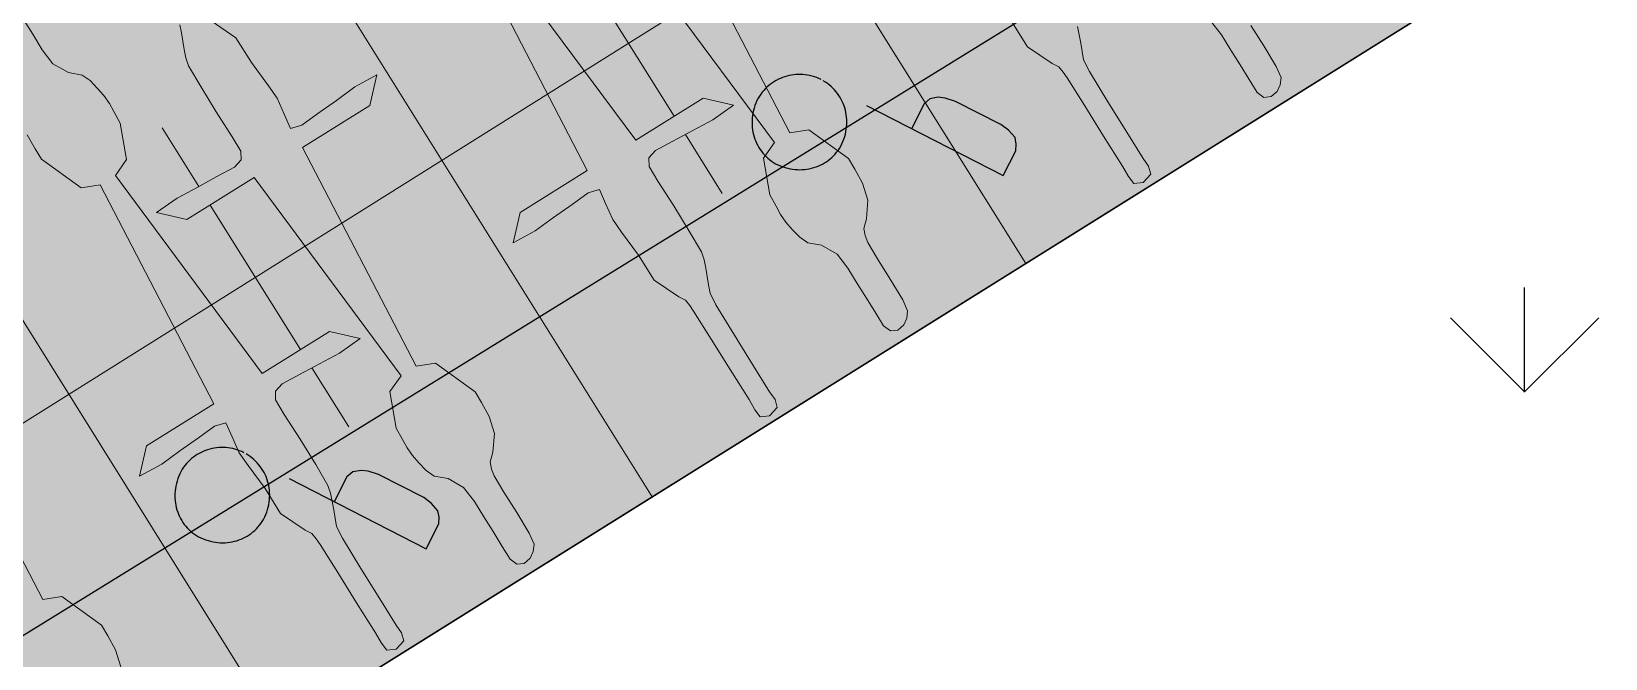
# Model space of a CAD drawing. Header units: metres. Extents: x 507649 to 508899, y 6966965 to 6967377.
# Drawn here: x 507755.558 to 507759.132, y 6967251.183 to 6967252.606 of the extents above; entities that cross this region are included whole.
import ezdxf

# ---------------------------------------------------------------- set-up
doc = ezdxf.new("R2010")
doc.units = ezdxf.units.M
doc.header["$PDMODE"] = 1
for name, color, linetype, lineweight in [('A-DETL-GENF', 252, 'Continuous', 5), ('A-FLOR', 252, 'Continuous', 5), ('S_RM_UG_PIPES', 252, 'EXIST_RISINGMAIN', 0)]:
    doc.layers.add(name, color=color, linetype=linetype, lineweight=lineweight)
for name, color, linetype in [('C_TEXT_2.5', 7, 'Continuous'), ('HATCH_LANDSCAPE', 1, 'Continuous'), ('mga2020ROAD_FURNITURE', 252, 'Continuous'), ('mga2020TOPO_GEN', 252, 'Continuous'), ('PAV_CREST SAG', 2, 'Continuous'), ('ROAD_FURNITURE', 252, 'Continuous')]:
    doc.layers.add(name, color=color, linetype=linetype)
doc.layers.add('defpoints_hatch_bdy', color=47, linetype='Continuous', plot=False)
doc.layers.add('HATCH_PAVEMENT_FOOTPATH', color=7, linetype='Continuous', true_color=0xffe8a3)
doc.styles.get("Standard").update_dxf_attribs({"font": 'ARIALN.TTF'})
doc.linetypes.add('EXIST_RISINGMAIN', pattern='A,5,-2.5,5,-2,["RM",Standard,S=2.5,R=0,X=0,Y=-1.25],-5,5,-2.5,5,-2.5', length=34.5)

# ---------------------------------------------------------------- blocks, each defined once
blk = doc.blocks.new('XD_HATCH')
at = {"layer": 'HATCH_LANDSCAPE', "ltscale": 0.5}
h = blk.add_hatch(dxfattribs=at)
h.set_pattern_fill('GRASS', color=256, scale=0.05)
h.paths.add_polyline_path([(507765.6876, 6967256.9979), (507766.7115, 6967255.4419), (507751.6164, 6967242.3217), (507748.7956, 6967245.5671), (507737.8253, 6967236.032), (507740.6461, 6967232.7866), (507736.5214, 6967229.2015), (507736.2584, 6967228.8951), (507736.0784, 6967229.1466), (507735.8162, 6967229.5596), (507735.5842, 6967229.9902), (507735.3834, 6967230.4363), (507735.2151, 6967230.8956), (507735.1947, 6967230.9601), (507735.1169, 6967231.2239), (507735.0799, 6967231.3658), (507734.9786, 6967231.8443), (507734.9118, 6967232.3289), (507734.8797, 6967232.8171), (507734.8803, 6967233.246), (507734.8828, 6967233.3062), (507734.9203, 6967233.7944), (507734.9896, 6967234.2792), (507735.0933, 6967234.7572), (507735.1745, 6967235.0486), (507735.231, 6967235.2266), (507735.4019, 6967235.6849), (507735.5476, 6967236.0122), (507735.6051, 6967236.1298), (507735.6577, 6967236.2326), (507735.8387, 6967236.5602), (507736.1023, 6967236.972), (507736.3513, 6967237.3085), (507736.3954, 6967237.3633), (507736.7158, 6967237.7327), (507737.0357, 6967238.0527), (507737.0624, 6967238.0775), (507737.2362, 6967238.2327), (507737.8116, 6967238.7328), (507738.189, 6967239.0609), (507738.5664, 6967239.3889), (507738.9437, 6967239.7169), (507739.3211, 6967240.0449), (507739.6985, 6967240.3729), (507739.8922, 6967240.5412), (507740.4538, 6967241.028), (507740.8316, 6967241.3555), (507741.2094, 6967241.683), (507741.5872, 6967242.0104), (507741.9651, 6967242.3379), (507742.3429, 6967242.6654), (507742.7207, 6967242.9929), (507743.0985, 6967243.3204), (507743.4764, 6967243.6479), (507743.8542, 6967243.9754), (507744.232, 6967244.3028), (507744.6098, 6967244.6303), (507744.9877, 6967244.9578), (507745.3655, 6967245.2853), (507745.7433, 6967245.6128), (507746.1211, 6967245.9403), (507746.499, 6967246.2678), (507746.8768, 6967246.5953), (507747.2546, 6967246.9227), (507747.6324, 6967247.2502), (507748.0103, 6967247.5777), (507748.3881, 6967247.9052), (507748.7659, 6967248.2327), (507749.1437, 6967248.5602), (507749.5216, 6967248.8877), (507749.8994, 6967249.2152), (507750.2772, 6967249.5426), (507750.655, 6967249.8701), (507750.8401, 6967250.0329), (507750.9252, 6967249.8972), (507751.8789, 6967248.3707), (507765.4483, 6967256.8484)])
at = {"layer": 'HATCH_PAVEMENT_FOOTPATH'}
h = blk.add_hatch(color=256, dxfattribs=at)
h.dxf.hatch_style = 1
h.paths.add_polyline_path([(507751.8789, 6967248.3707), (507750.8192, 6967250.0668), (507764.199, 6967258.2482), (507768.6503, 6967260.7366), (507768.8747, 6967259.5551), (507765.4333, 6967257.405), (507765.6876, 6967256.9979)])
at = {"elevation": 4.784}
blk.add_lwpolyline([(507748.3881, 6967247.9052), (507748.7659, 6967248.2327), (507749.1437, 6967248.5602), (507749.5216, 6967248.8877), (507749.8994, 6967249.2152), (507750.2772, 6967249.5426), (507750.655, 6967249.8701), (507750.8401, 6967250.0329), (507750.9252, 6967249.8972), (507751.8789, 6967248.3707), (507765.4483, 6967256.8484), (507765.4746, 6967256.8649), (507766.7115, 6967255.4419), (507751.6164, 6967242.3217)], dxfattribs=at)
at = {"layer": 'defpoints_hatch_bdy', "color": 4}
blk.add_lwpolyline([(507751.8789, 6967248.3707), (507750.8192, 6967250.0668), (507764.6279, 6967258.6941), (507765.6876, 6967256.9979)], close=True, dxfattribs=at)
blk = doc.blocks.new('BAC R BOL SMALL')
for p, q in [((-0.5458, 4.3611), (-0.7544, 4.3306)), ((-0.3356, 4.3816), (-0.5458, 4.3611)), ((-0.1241, 4.392), (-0.3356, 4.3816)), ((0.0882, 4.3922), (-0.1241, 4.392)), ((0.301, 4.3821), (0.0882, 4.3922)), ((0.5139, 4.3616), (0.301, 4.3821)), ((0.7265, 4.3305), (0.5139, 4.3616)), ((-3.2973, 2.9215), (-3.4369, 2.7554)), ((-3.1504, 3.0794), (-3.2973, 2.9215)), ((-2.9967, 3.229), (-3.1504, 3.0794)), ((-2.8365, 3.3701), (-2.9967, 3.229)), ((-2.6702, 3.5026), (-2.8365, 3.3701)), ((-2.4982, 3.6265), (-2.6702, 3.5026)), ((-2.3209, 3.7415), (-2.4982, 3.6265)), ((-2.1385, 3.8476), (-2.3209, 3.7415)), ((-1.9516, 3.9447), (-2.1385, 3.8476)), ((-1.7605, 4.0325), (-1.9516, 3.9447)), ((-1.5655, 4.1112), (-1.7605, 4.0325)), ((-1.367, 4.1804), (-1.5655, 4.1112)), ((-1.1654, 4.2401), (-1.367, 4.1804)), ((-0.9611, 4.2902), (-1.1654, 4.2401)), ((-0.7544, 4.3306), (-0.9611, 4.2902)), ((0.9385, 4.2888), (0.7265, 4.3305)), ((1.1495, 4.2362), (0.9385, 4.2888)), ((1.359, 4.1728), (1.1495, 4.2362)), ((1.5668, 4.0983), (1.359, 4.1728)), ((1.7725, 4.0127), (1.5668, 4.0983)), ((1.9756, 3.9158), (1.7725, 4.0127)), ((2.364, 3.6868), (2.1736, 3.8056)), ((2.5466, 3.5598), (2.364, 3.6868)), ((2.7214, 3.4249), (2.5466, 3.5598)), ((2.8881, 3.2825), (2.7214, 3.4249)), ((3.0465, 3.1328), (2.8881, 3.2825)), ((3.1966, 2.9762), (3.0465, 3.1328)), ((3.3382, 2.813), (3.1966, 2.9762)), ((-4.1012, 1.5325), (-4.1746, 1.3056)), ((-4.0159, 1.7589), (-4.1012, 1.5325)), ((-3.9185, 1.9844), (-4.0159, 1.7589)), ((-3.8088, 2.2087), (-3.9185, 1.9844)), ((-3.6931, 2.3988), (-3.8088, 2.2087)), ((-3.569, 2.5811), (-3.6931, 2.3988)), ((-3.4369, 2.7554), (-3.569, 2.5811)), ((3.4711, 2.6437), (3.3382, 2.813)), ((3.5951, 2.4684), (3.4711, 2.6437)), ((3.7101, 2.2875), (3.5951, 2.4684)), ((3.816, 2.1015), (3.7101, 2.2875)), ((3.9126, 1.9105), (3.816, 2.1015)), ((3.9998, 1.7149), (3.9126, 1.9105)), ((4.0773, 1.5151), (3.9998, 1.7149)), ((4.145, 1.3114), (4.0773, 1.5151)), ((6.1384, 1.5522), (18.6973, -4.9036)), ((11.43, 1.6933), (10.2659, -0.5997)), ((11.9592, 2.1519), (11.43, 1.6933)), ((12.7353, 2.293), (11.9592, 2.1519)), ((13.3703, 2.2225), (12.7353, 2.293)), ((14.3228, 1.905), (13.3703, 2.2225)), ((18.4856, -0.2117), (14.3228, 1.905)), ((-4.3679, 0.1747), (-4.3729, -0.0484)), ((-4.3519, 0.3993), (-4.3679, 0.1747)), ((-4.3247, 0.625), (-4.3519, 0.3993)), ((-4.2862, 0.8515), (-4.3247, 0.625)), ((-4.2362, 1.0785), (-4.2862, 0.8515)), ((-4.1746, 1.3056), (-4.2362, 1.0785)), ((4.2028, 1.1041), (4.145, 1.3114)), ((4.2506, 0.8936), (4.2028, 1.1041)), ((4.2881, 0.6801), (4.2506, 0.8936)), ((4.3152, 0.4641), (4.2881, 0.6801)), ((4.3318, 0.2458), (4.3152, 0.4641)), ((4.3376, 0.0256), (4.3318, 0.2458)), ((4.3327, -0.1962), (4.3376, 0.0256)), ((-4.3729, -0.0484), (-4.367, -0.2697)), ((-4.367, -0.2697), (-4.3504, -0.4889)), ((-4.3504, -0.4889), (-4.3233, -0.7057)), ((-4.3233, -0.7057), (-4.2858, -0.9197)), ((-4.2858, -0.9197), (-4.2381, -1.1305)), ((-4.2381, -1.1305), (-4.1802, -1.3379)), ((-4.1802, -1.3379), (-4.1125, -1.5415)), ((4.066, -1.5415), (4.1394, -1.3172)), ((4.1394, -1.3172), (4.201, -1.0925)), ((4.201, -1.0925), (4.251, -0.8677)), ((4.251, -0.8677), (4.2895, -0.6432)), ((4.2895, -0.6432), (4.3167, -0.4192)), ((4.3167, -0.4192), (4.3327, -0.1962)), ((19.1911, -0.7409), (18.4856, -0.2117)), ((19.7909, -1.4111), (19.1911, -0.7409)), ((19.8967, -2.0109), (19.7909, -1.4111)), ((-4.1125, -1.5415), (-4.035, -1.741)), ((-4.035, -1.741), (-3.9478, -1.936)), ((-3.9478, -1.936), (-3.8512, -2.1263)), ((-3.8512, -2.1263), (-3.7453, -2.3115)), ((-3.7453, -2.3115), (-3.6303, -2.4912)), ((-3.6303, -2.4912), (-3.5063, -2.6651)), ((-3.5063, -2.6651), (-3.3734, -2.8329)), ((-3.3734, -2.8329), (-3.2318, -2.9943)), ((3.2613, -2.9211), (3.4013, -2.7552)), ((3.4013, -2.7552), (3.5336, -2.5811)), ((3.5336, -2.5811), (3.6578, -2.3989)), ((3.6578, -2.3989), (3.7736, -2.2088)), ((3.7736, -2.2088), (3.8833, -1.9876)), ((3.8833, -1.9876), (3.9807, -1.7651)), ((3.9807, -1.7651), (4.066, -1.5415)), ((18.6973, -4.9036), (19.8614, -2.6106)), ((19.8614, -2.6106), (19.8967, -2.0109)), ((-3.2318, -2.9943), (-3.0817, -3.1489)), ((-3.0817, -3.1489), (-2.9233, -3.2965)), ((-2.9233, -3.2965), (-2.7566, -3.4365)), ((-2.7566, -3.4365), (-2.5818, -3.5688)), ((-2.5818, -3.5688), (-2.3992, -3.6931)), ((-2.3992, -3.6931), (-2.2088, -3.8088)), ((-2.2088, -3.8088), (-1.9877, -3.9154)), ((-1.9877, -3.9154), (-1.7652, -4.0101)), ((-1.7652, -4.0101), (-1.5416, -4.0931)), ((-1.5416, -4.0931), (-1.3173, -4.1646)), ((-1.3173, -4.1646), (-1.0926, -4.2245)), ((-1.0926, -4.2245), (-0.8679, -4.2732)), ((-0.8679, -4.2732), (-0.6435, -4.3106)), ((-0.6435, -4.3106), (-0.4197, -4.337)), ((-0.4197, -4.337), (-0.1969, -4.3525)), ((0.2444, -4.3514), (0.4623, -4.335)), ((0.4623, -4.335), (0.6778, -4.3082)), ((0.6778, -4.3082), (0.8906, -4.2712)), ((0.8906, -4.2712), (1.1005, -4.2241)), ((1.1005, -4.2241), (1.307, -4.1671)), ((1.307, -4.1671), (1.5099, -4.1002)), ((1.5099, -4.1002), (1.7087, -4.0236)), ((1.7087, -4.0236), (1.9031, -3.9375)), ((1.9031, -3.9375), (2.0929, -3.842)), ((2.0929, -3.842), (2.2776, -3.7372)), ((2.2776, -3.7372), (2.457, -3.6233)), ((2.457, -3.6233), (2.6306, -3.5003)), ((2.6306, -3.5003), (2.7982, -3.3685)), ((2.7982, -3.3685), (2.9594, -3.2279)), ((2.9594, -3.2279), (3.1139, -3.0788)), ((3.1139, -3.0788), (3.2613, -2.9211)), ((-0.1969, -4.3525), (0.0246, -4.3573)), ((0.0246, -4.3573), (0.2444, -4.3514))]:
    blk.add_line(p, q)
blk = doc.blocks.new('XE_SURVEY')
at = {"layer": 'mga2020ROAD_FURNITURE'}
for p in [(507757.3397, 6967252.3981, 4.5985), (507757.3397, 6967252.3981, 4.5985), (507756.0297, 6967251.5512, 4.6057), (507756.0297, 6967251.5512, 4.6057)]:
    blk.add_point(p, dxfattribs=at)
at = {"layer": 'mga2020TOPO_GEN'}
blk.add_polyline3d([(507721.4061, 6967230.9471, 4.3849), (507722.8503, 6967231.8206, 4.4603), (507725.9428, 6967226.5822, 4.5347), (507728.7643, 6967229.3076, 4.3792), (507732.4014, 6967233.8998, 4.4481), (507736.333, 6967237.9283, 4.5187), (507738.4795, 6967240.1832, 4.5227), (507742.8798, 6967243.4148, 4.5515), (507748.1545, 6967246.6967, 4.5782), (507754.6316, 6967250.6759, 4.5949), (507759.7921, 6967253.8601, 4.5724), (507763.226, 6967256.0566, 4.6167), (507767.2843, 6967258.544, 4.6833), (507767.3115, 6967260.0389, 4.6591)], dxfattribs=at)
at = {"layer": 'S_RM_UG_PIPES'}
blk.add_lwpolyline([(507782.1336, 6967282.6972), (507782.6195, 6967280.7571), (507784.2107, 6967274.4042), (507783.0387, 6967266.9042), (507782.2027, 6967265.9602), (507774.9124, 6967262.4329), (507770.4424, 6967260.194), (507766.0161, 6967257.8685), (507761.8947, 6967255.7032), (507756.9433, 6967252.5983), (507752.2532, 6967249.6573), (507747.9878, 6967247.1179), (507745.4098, 6967245.5836), (507743.6911, 6967244.5608), (507741.1352, 6967242.9905), (507734.7873, 6967238.9962), (507730.5554, 6967236.3333), (507726.0446, 6967234.1852), (507725.0957, 6967233.7482), (507720.8087, 6967233.4102), (507720.2157, 6967230.8222)], dxfattribs=at)
at = {"layer": 'ROAD_FURNITURE', "xscale": 0.0247222863170386, "yscale": 0.0247222863170386, "zscale": 0.0247222863170386}
for p in [(507757.3021, 6967252.4003, 4.5985), (507755.9916, 6967251.5532, 4.6057)]:
    blk.add_blockref('BAC R BOL SMALL', p, dxfattribs=at)
blk = doc.blocks.new('25027_BNP_Skygate Play-Sheet - 000101 - SITE PLAN')
at = {"layer": 'A-DETL-GENF'}
for p, q in [((-2228465.27, 4024682.73), (-2228448.1, 4024723.49)), ((-2228448.1, 4024723.49), (-2227889.89, 4024678.8)), ((-2228671.74, 4024654.05), (-2228632.38, 4024643.35)), ((-2228568.18, 4024640.97), (-2228465.27, 4024682.73)), ((-2228632.38, 4024643.35), (-2228596.02, 4024641.47)), ((-2228596.02, 4024641.47), (-2228568.18, 4024640.97)), ((-2228327.15, 4024388.72), (-2228330.38, 4024331.42)), ((-2228276.86, 4024338.42), (-2228327.15, 4024388.72)), ((-2228330.38, 4024331.42), (-2228326.61, 4024280.11)), ((-2228276.86, 4024158.42), (-2228276.86, 4024338.42)), ((-2228326.61, 4024280.11), (-2228323.75, 4024228.69)), ((-2228323.75, 4024228.69), (-2228320.78, 4024183.82)), ((-2228320.78, 4024183.82), (-2228327.84, 4024157.95)), ((-2227598.56, 4024196.25), (-2227701.48, 4024154.49)), ((-2227570.72, 4024195.75), (-2227598.56, 4024196.25)), ((-2227534.36, 4024193.87), (-2227570.72, 4024195.75)), ((-2228568.42, 4024161.72), (-2228630.47, 4024134.49)), ((-2228501.73, 4024161.87), (-2228568.42, 4024161.72)), ((-2228436.63, 4024166.53), (-2228501.73, 4024161.87)), ((-2228401.99, 4024168.63), (-2228436.63, 4024166.53)), ((-2228362.82, 4024163.06), (-2228401.99, 4024168.63)), ((-2228327.84, 4024157.95), (-2228362.82, 4024163.06)), ((-2227718.64, 4024113.74), (-2228276.86, 4024158.42)), ((-2227701.48, 4024154.49), (-2227718.64, 4024113.74)), ((-2228959.23, 4024121.57), (-2228968.79, 4024102.51)), ((-2228939.69, 4024123.82), (-2228959.23, 4024121.57)), ((-2228912.5, 4024122.5), (-2228939.69, 4024123.82)), ((-2228831.77, 4024122.9), (-2228912.5, 4024122.5)), ((-2228751.04, 4024122.9), (-2228831.77, 4024122.9)), ((-2228675.81, 4024123.2), (-2228751.04, 4024122.9)), ((-2228660.05, 4024123.57), (-2228675.81, 4024123.2)), ((-2228644.74, 4024125.82), (-2228660.05, 4024123.57)), ((-2228630.47, 4024134.49), (-2228644.74, 4024125.82)), ((-2228968.79, 4024102.51), (-2228961.85, 4024078.03)), ((-2228961.85, 4024078.03), (-2228943.72, 4024072.38)), ((-2228943.72, 4024072.38), (-2228922.59, 4024073.71)), ((-2228922.59, 4024073.71), (-2228852.08, 4024073.3)), ((-2228852.08, 4024073.3), (-2228771.35, 4024073.3)), ((-2228771.35, 4024073.3), (-2228690.64, 4024072.48)), ((-2228690.64, 4024072.48), (-2228660.72, 4024069.65)), ((-2228660.72, 4024069.65), (-2228643.17, 4024062.74)), ((-2228643.17, 4024062.74), (-2228625.59, 4024055.04)), ((-2228625.59, 4024055.04), (-2228607.6, 4024048.17)), ((-2228607.6, 4024048.17), (-2228589.47, 4024041.1)), ((-2228589.47, 4024041.1), (-2228571.24, 4024036.69)), ((-2228276.86, 4024028.61), (-2227718.64, 4024073.3)), ((-2227718.64, 4024073.3), (-2227701.48, 4024032.55)), ((-2227464.07, 4024039.97), (-2227428.32, 4024059.18)), ((-2227428.32, 4024059.18), (-2227388.37, 4024063.07)), ((-2227388.37, 4024063.07), (-2227347.44, 4024062.61)), ((-2227347.44, 4024062.61), (-2227307.83, 4024062.83)), ((-2228571.24, 4024036.69), (-2228516.32, 4024035.19)), ((-2228516.32, 4024035.19), (-2228449.15, 4024034.78)), ((-2228449.15, 4024034.78), (-2228381.99, 4024035.63)), ((-2228381.99, 4024035.63), (-2228343.72, 4024034.64)), ((-2228343.72, 4024034.64), (-2228326.63, 4024024.66)), ((-2228326.63, 4024024.66), (-2228320.78, 4024003.22)), ((-2228276.86, 4023848.61), (-2228276.86, 4024028.61)), ((-2227839.59, 4024038.9), (-2227889.89, 4023988.61)), ((-2227836.37, 4023981.6), (-2227839.59, 4024038.9)), ((-2227701.48, 4024032.55), (-2227623.67, 4024000.97)), ((-2227529.59, 4024002.62), (-2227505.82, 4024007.73)), ((-2227505.82, 4024007.73), (-2227485.58, 4024016.38)), ((-2227485.58, 4024016.38), (-2227464.07, 4024039.97)), ((-2228320.78, 4024003.22), (-2228323.75, 4023958.35)), ((-2227889.89, 4023988.61), (-2227889.89, 4023808.61)), ((-2227840.14, 4023930.3), (-2227836.37, 4023981.6)), ((-2227623.67, 4024000.97), (-2227594.1, 4023999.21)), ((-2227594.1, 4023999.21), (-2227572.67, 4023998.2)), ((-2227572.67, 4023998.2), (-2227551.35, 4023999.19)), ((-2227551.35, 4023999.19), (-2227529.59, 4024002.62)), ((-2228323.75, 4023958.35), (-2228326.61, 4023906.93)), ((-2228326.61, 4023906.93), (-2228330.38, 4023855.62)), ((-2227843, 4023878.87), (-2227840.14, 4023930.3)), ((-2227845.96, 4023834), (-2227843, 4023878.87)), ((-2228660.93, 4023829.49), (-2228681.16, 4023820.84)), ((-2228637.16, 4023834.61), (-2228660.93, 4023829.49)), ((-2228615.39, 4023838.04), (-2228637.16, 4023834.61)), ((-2228594.08, 4023839.02), (-2228615.39, 4023838.04)), ((-2228572.64, 4023838.02), (-2228594.08, 4023839.02)), ((-2228543.08, 4023836.25), (-2228572.64, 4023838.02)), ((-2228465.27, 4023804.68), (-2228543.08, 4023836.25)), ((-2228330.38, 4023855.62), (-2228327.15, 4023798.32)), ((-2228327.15, 4023798.32), (-2228276.86, 4023848.61)), ((-2227840.12, 4023812.56), (-2227845.96, 4023834)), ((-2228702.67, 4023797.25), (-2228738.42, 4023778.04)), ((-2228681.16, 4023820.84), (-2228702.67, 4023797.25)), ((-2228448.1, 4023763.92), (-2228465.27, 4023804.68)), ((-2227889.89, 4023808.61), (-2228448.1, 4023763.92)), ((-2227823.03, 4023802.59), (-2227840.12, 4023812.56)), ((-2227784.75, 4023801.6), (-2227823.03, 4023802.59)), ((-2227717.59, 4023802.45), (-2227784.75, 4023801.6)), ((-2227650.43, 4023802.03), (-2227717.59, 4023802.45)), ((-2227595.5, 4023800.53), (-2227650.43, 4023802.03)), ((-2227577.27, 4023796.13), (-2227595.5, 4023800.53)), ((-2227559.14, 4023789.06), (-2227577.27, 4023796.13)), ((-2228950.26, 4023767.49), (-2228957.71, 4023752.49)), ((-2228932.33, 4023774.64), (-2228950.26, 4023767.49)), ((-2228898.52, 4023774.39), (-2228932.33, 4023774.64)), ((-2228858.91, 4023774.39), (-2228898.52, 4023774.39)), ((-2228819.3, 4023774.61), (-2228858.91, 4023774.39)), ((-2228778.38, 4023774.15), (-2228819.3, 4023774.61)), ((-2228738.42, 4023778.04), (-2228778.38, 4023774.15)), ((-2227541.16, 4023782.18), (-2227559.14, 4023789.06)), ((-2227523.57, 4023774.48), (-2227541.16, 4023782.18)), ((-2227506.02, 4023767.57), (-2227523.57, 4023774.48)), ((-2228957.71, 4023752.49), (-2228954.86, 4023734.63)), ((-2228954.86, 4023734.63), (-2228945.39, 4023720.87)), ((-2228945.39, 4023720.87), (-2228932.38, 4023710.37)), ((-2228465.27, 4023682.73), (-2228448.1, 4023723.49)), ((-2228448.1, 4023723.49), (-2227889.89, 4023678.8)), ((-2228932.38, 4023710.37), (-2228905.63, 4023706.68)), ((-2228905.63, 4023706.68), (-2228850.85, 4023705.83)), ((-2228850.85, 4023705.83), (-2228796, 4023705.94)), ((-2228796, 4023705.94), (-2228753.18, 4023705)), ((-2228753.18, 4023705), (-2228736.55, 4023702.12)), ((-2228736.55, 4023702.12), (-2228721.5, 4023696.02)), ((-2228721.5, 4023696.02), (-2228705.71, 4023679.15)), ((-2227598.32, 4023675.5), (-2227536.27, 4023702.74)), ((-2228705.71, 4023679.15), (-2228671.74, 4023654.05)), ((-2228671.74, 4023654.05), (-2228632.38, 4023643.35)), ((-2228568.18, 4023640.97), (-2228465.27, 4023682.73)), ((-2227889.89, 4023678.8), (-2227889.89, 4023498.8)), ((-2227845.96, 4023653.4), (-2227838.91, 4023679.27)), ((-2227843, 4023608.53), (-2227845.96, 4023653.4)), ((-2227838.91, 4023679.27), (-2227803.92, 4023674.17)), ((-2227803.92, 4023674.17), (-2227764.75, 4023668.6)), ((-2227764.75, 4023668.6), (-2227730.11, 4023670.69)), ((-2227730.11, 4023670.69), (-2227665.02, 4023675.35)), ((-2227665.02, 4023675.35), (-2227598.32, 4023675.5)), ((-2228632.38, 4023643.35), (-2228596.02, 4023641.47)), ((-2228596.02, 4023641.47), (-2228568.18, 4023640.97)), ((-2227840.14, 4023557.11), (-2227843, 4023608.53)), ((-2227836.37, 4023505.81), (-2227840.14, 4023557.11)), ((-2227839.59, 4023448.5), (-2227836.37, 4023505.81)), ((-2227889.89, 4023498.8), (-2227839.59, 4023448.5)), ((-2228327.15, 4023388.72), (-2228330.38, 4023331.42)), ((-2228276.86, 4023338.42), (-2228327.15, 4023388.72)), ((-2228330.38, 4023331.42), (-2228326.61, 4023280.11)), ((-2228276.86, 4023158.42), (-2228276.86, 4023338.42)), ((-2228326.61, 4023280.11), (-2228323.75, 4023228.69)), ((-2228323.75, 4023228.69), (-2228320.78, 4023183.82)), ((-2228320.78, 4023183.82), (-2228327.84, 4023157.95)), ((-2228568.42, 4023161.72), (-2228630.47, 4023134.49)), ((-2228501.73, 4023161.87), (-2228568.42, 4023161.72)), ((-2228436.63, 4023166.53), (-2228501.73, 4023161.87)), ((-2228401.99, 4023168.63), (-2228436.63, 4023166.53)), ((-2228362.82, 4023163.06), (-2228401.99, 4023168.63)), ((-2228327.84, 4023157.95), (-2228362.82, 4023163.06)), ((-2227718.64, 4023113.74), (-2228276.86, 4023158.42)), ((-2228959.23, 4023121.57), (-2228968.79, 4023102.51)), ((-2228939.69, 4023123.82), (-2228959.23, 4023121.57)), ((-2228912.5, 4023122.5), (-2228939.69, 4023123.82)), ((-2228831.77, 4023122.9), (-2228912.5, 4023122.5)), ((-2228751.04, 4023122.9), (-2228831.77, 4023122.9)), ((-2228675.81, 4023123.2), (-2228751.04, 4023122.9)), ((-2228660.05, 4023123.57), (-2228675.81, 4023123.2)), ((-2228644.74, 4023125.82), (-2228660.05, 4023123.57)), ((-2228630.47, 4023134.49), (-2228644.74, 4023125.82)), ((-2228968.79, 4023102.51), (-2228961.85, 4023078.03)), ((-2228961.85, 4023078.03), (-2228943.72, 4023072.38)), ((-2228943.72, 4023072.38), (-2228922.59, 4023073.71)), ((-2228922.59, 4023073.71), (-2228852.08, 4023073.3)), ((-2228852.08, 4023073.3), (-2228771.35, 4023073.3)), ((-2228771.35, 4023073.3), (-2228690.64, 4023072.48)), ((-2228690.64, 4023072.48), (-2228660.72, 4023069.65)), ((-2228660.72, 4023069.65), (-2228643.17, 4023062.74)), ((-2228643.17, 4023062.74), (-2228625.59, 4023055.04)), ((-2228625.59, 4023055.04), (-2228607.6, 4023048.17)), ((-2228607.6, 4023048.17), (-2228589.47, 4023041.1)), ((-2228589.47, 4023041.1), (-2228571.24, 4023036.69)), ((-2228276.86, 4023028.61), (-2227718.64, 4023073.3)), ((-2228571.24, 4023036.69), (-2228516.32, 4023035.19)), ((-2228516.32, 4023035.19), (-2228449.15, 4023034.78)), ((-2228449.15, 4023034.78), (-2228381.99, 4023035.63)), ((-2228381.99, 4023035.63), (-2228343.72, 4023034.64)), ((-2228343.72, 4023034.64), (-2228326.63, 4023024.66)), ((-2228326.63, 4023024.66), (-2228320.78, 4023003.22)), ((-2228276.86, 4022848.61), (-2228276.86, 4023028.61)), ((-2228320.78, 4023003.22), (-2228323.75, 4022958.35)), ((-2228323.75, 4022958.35), (-2228326.61, 4022906.93)), ((-2228326.61, 4022906.93), (-2228330.38, 4022855.62)), ((-2228660.93, 4022829.49), (-2228681.16, 4022820.84)), ((-2228637.16, 4022834.61), (-2228660.93, 4022829.49)), ((-2228615.39, 4022838.04), (-2228637.16, 4022834.61)), ((-2228594.08, 4022839.02), (-2228615.39, 4022838.04)), ((-2228572.64, 4022838.02), (-2228594.08, 4022839.02)), ((-2228543.08, 4022836.25), (-2228572.64, 4022838.02)), ((-2228465.27, 4022804.68), (-2228543.08, 4022836.25)), ((-2228330.38, 4022855.62), (-2228327.15, 4022798.32)), ((-2228327.15, 4022798.32), (-2228276.86, 4022848.61)), ((-2228702.67, 4022797.25), (-2228738.42, 4022778.04)), ((-2228681.16, 4022820.84), (-2228702.67, 4022797.25)), ((-2228448.1, 4022763.92), (-2228465.27, 4022804.68)), ((-2227889.89, 4022808.61), (-2228448.1, 4022763.92)), ((-2228950.26, 4022767.49), (-2228957.71, 4022752.49)), ((-2228932.33, 4022774.64), (-2228950.26, 4022767.49)), ((-2228898.52, 4022774.39), (-2228932.33, 4022774.64)), ((-2228858.91, 4022774.39), (-2228898.52, 4022774.39)), ((-2228819.3, 4022774.61), (-2228858.91, 4022774.39)), ((-2228778.38, 4022774.15), (-2228819.3, 4022774.61)), ((-2228738.42, 4022778.04), (-2228778.38, 4022774.15)), ((-2228957.71, 4022752.49), (-2228954.86, 4022734.63)), ((-2228954.86, 4022734.63), (-2228945.39, 4022720.87)), ((-2228945.39, 4022720.87), (-2228932.38, 4022710.37)), ((-2228465.27, 4022682.73), (-2228448.1, 4022723.49)), ((-2228448.1, 4022723.49), (-2227889.89, 4022678.8)), ((-2228932.38, 4022710.37), (-2228905.63, 4022706.68)), ((-2228905.63, 4022706.68), (-2228850.85, 4022705.83)), ((-2228850.85, 4022705.83), (-2228796, 4022705.94)), ((-2228796, 4022705.94), (-2228753.18, 4022705)), ((-2228753.18, 4022705), (-2228736.55, 4022702.12)), ((-2228736.55, 4022702.12), (-2228721.5, 4022696.02)), ((-2228721.5, 4022696.02), (-2228705.71, 4022679.15)), ((-2228568.18, 4022640.97), (-2228465.27, 4022682.73)), ((-2228705.71, 4022679.15), (-2228671.74, 4022654.05)), ((-2228671.74, 4022654.05), (-2228632.38, 4022643.35)), ((-2228632.38, 4022643.35), (-2228596.02, 4022641.47)), ((-2228596.02, 4022641.47), (-2228568.18, 4022640.97)), ((-2228568.42, 4022161.72), (-2228630.47, 4022134.49)), ((-2228501.73, 4022161.87), (-2228568.42, 4022161.72)), ((-2228959.23, 4022121.57), (-2228968.79, 4022102.51)), ((-2228939.69, 4022123.82), (-2228959.23, 4022121.57)), ((-2228912.5, 4022122.5), (-2228939.69, 4022123.82)), ((-2228831.77, 4022122.9), (-2228912.5, 4022122.5)), ((-2228751.04, 4022122.9), (-2228831.77, 4022122.9)), ((-2228675.81, 4022123.2), (-2228751.04, 4022122.9)), ((-2228660.05, 4022123.57), (-2228675.81, 4022123.2)), ((-2228644.74, 4022125.82), (-2228660.05, 4022123.57)), ((-2228630.47, 4022134.49), (-2228644.74, 4022125.82)), ((-2228968.79, 4022102.51), (-2228961.85, 4022078.03)), ((-2228961.85, 4022078.03), (-2228943.72, 4022072.38)), ((-2228943.72, 4022072.38), (-2228922.59, 4022073.71)), ((-2228922.59, 4022073.71), (-2228852.08, 4022073.3)), ((-2228852.08, 4022073.3), (-2228771.35, 4022073.3)), ((-2228771.35, 4022073.3), (-2228690.64, 4022072.48)), ((-2228690.64, 4022072.48), (-2228660.72, 4022069.65)), ((-2228660.72, 4022069.65), (-2228643.17, 4022062.74)), ((-2228643.17, 4022062.74), (-2228625.59, 4022055.04)), ((-2228625.59, 4022055.04), (-2228607.6, 4022048.17)), ((-2228607.6, 4022048.17), (-2228589.47, 4022041.1)), ((-2228950.26, 4021767.49), (-2228957.71, 4021752.49)), ((-2228932.33, 4021774.64), (-2228950.26, 4021767.49)), ((-2228898.52, 4021774.39), (-2228932.33, 4021774.64)), ((-2228858.91, 4021774.39), (-2228898.52, 4021774.39)), ((-2228819.3, 4021774.61), (-2228858.91, 4021774.39)), ((-2228778.38, 4021774.15), (-2228819.3, 4021774.61)), ((-2228738.42, 4021778.04), (-2228778.38, 4021774.15)), ((-2228957.71, 4021752.49), (-2228954.86, 4021734.63)), ((-2228954.86, 4021734.63), (-2228945.39, 4021720.87)), ((-2228945.39, 4021720.87), (-2228932.38, 4021710.37)), ((-2228932.38, 4021710.37), (-2228905.63, 4021706.68)), ((-2228905.63, 4021706.68), (-2228850.85, 4021705.83)), ((-2228850.85, 4021705.83), (-2228796, 4021705.94))]:
    blk.add_line(p, q, dxfattribs=at)
at = {"layer": 'A-FLOR'}
for p, q in [((-2228983.37, 4029426.11), (-2228983.37, 4013143.92)), ((-2227183.37, 4024426.11), (-2228983.37, 4024426.11)), ((-2228983.37, 4023426.11), (-2228983.37, 4024426.11)), ((-2228983.37, 4024426.11), (-2227183.37, 4024426.11)), ((-2228483.37, 4023926.11), (-2228325.54, 4023926.11)), ((-2228276.86, 4023926.11), (-2227889.89, 4023926.11)), ((-2227840.37, 4023926.11), (-2227683.37, 4023926.11)), ((-2227183.37, 4023426.11), (-2228983.37, 4023426.11)), ((-2228983.37, 4022426.11), (-2228983.37, 4023426.11)), ((-2228983.37, 4023426.11), (-2227183.37, 4023426.11)), ((-2228483.37, 4022926.11), (-2228325.54, 4022926.11)), ((-2228276.86, 4022926.11), (-2227889.89, 4022926.11)), ((-2227183.37, 4022426.11), (-2228983.37, 4022426.11)), ((-2228983.37, 4021426.11), (-2228983.37, 4022426.11)), ((-2228983.37, 4022426.11), (-2227183.37, 4022426.11))]:
    blk.add_line(p, q, dxfattribs=at)
blk = doc.blocks.new('XE_ARCH')
at = {"xscale": 0.001, "yscale": 0.001, "zscale": 0.001, "rotation": 121.996}
blk.add_blockref('25027_BNP_Skygate Play-Sheet - 000101 - SITE PLAN', (509988.1258, 6971273.7702), dxfattribs=at)
blk = doc.blocks.new('XD_DESIGN BASE_1')
at = {"layer": 'PAV_CREST SAG'}
blk.add_polyline3d([(507750.8499, 6967250.039, 4.7508), (507750.9252, 6967249.8972, 4.7524), (507751.8789, 6967248.3707, 4.7704), (507765.4483, 6967256.8484, 4.8152), (507765.4746, 6967256.8649, 4.8118), (507765.6876, 6967256.9979, 4.784)], dxfattribs=at)

msp = doc.modelspace()

# ---------------------------------------------------------------- block references
at = {"layer": 'C_TEXT_2.5'}
for name in ['XD_HATCH', 'XE_SURVEY']:
    msp.add_blockref(name, (0, 0), dxfattribs=at)

# ---------------------------------------------------------------- next in the draw order: block references
msp.add_blockref('XE_ARCH', (0, 0), dxfattribs=at)

# ---------------------------------------------------------------- next in the draw order: block references
msp.add_blockref('XD_DESIGN BASE_1', (0, 0), dxfattribs=at)

doc.saveas('drawing.dxf')
